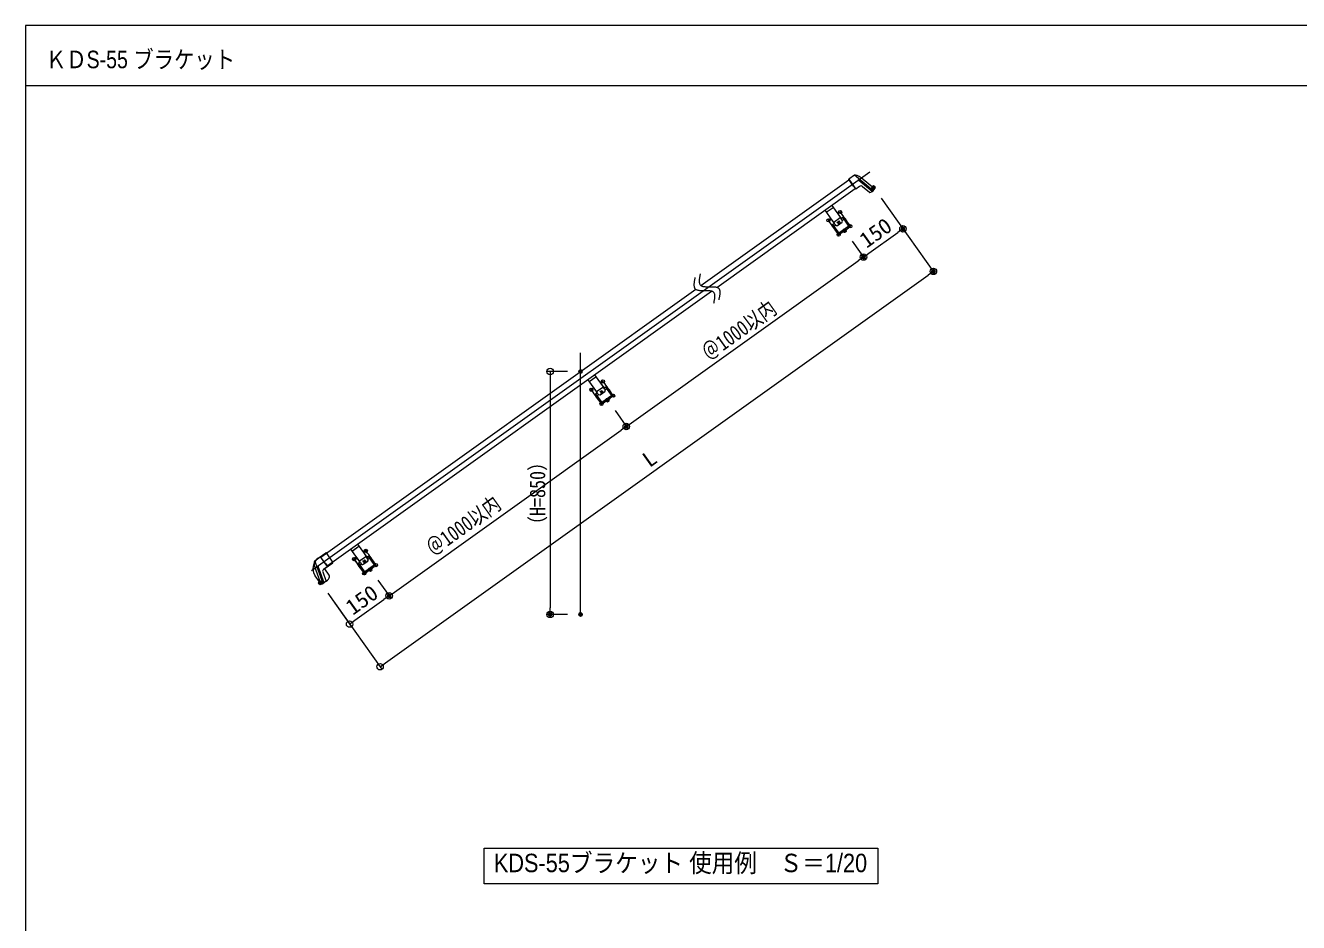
# Model space of a CAD drawing. Units: millimetres, scale not verified. Extents: x -401 to 399, y -277 to 277.
# Drawn here: x -401.1 to -7.9, y 0 to 277 of the extents above; entities that cross this region are included whole.
import ezdxf
from ezdxf.enums import TextEntityAlignment as Align

# ---------------------------------------------------------------- set-up
doc = ezdxf.new("R2010")
doc.units = ezdxf.units.MM
doc.header["$LTSCALE"] = 2
doc.header["$PDMODE"] = 32
doc.header["$PDSIZE"] = 1
doc.layers.add('0-0_moji', color=2, linetype='Continuous')
doc.layers.add('0-9_DEFPOINTS', color=7, linetype='Continuous')
for name, color, linetype, lineweight in [('0-1_zumenwaku', 6, 'Continuous', 9), ('0-2_1', 3, 'Continuous', 9), ('0-5_center', 5, 'Continuous', 9), ('0-6_0', 7, 'Continuous', 9), ('0-8_sunpou', 1, 'Continuous', 9), ('1-1_2', 4, 'Continuous', 9), ('1-2_3', 2, 'Continuous', 9)]:
    doc.layers.add(name, color=color, linetype=linetype, lineweight=lineweight)
doc.styles.add('ＭＳ ゴシック', font='')
doc.styles.add('ＭＳ Ｐゴシック', font='')
doc.styles.get('ＭＳ ゴシック').set_extended_font_data('MS Gothic')
doc.styles.get('ＭＳ Ｐゴシック').set_extended_font_data('MS PGothic')

# ---------------------------------------------------------------- blocks, each defined once
blk = doc.blocks.new('_ORIGIN')
at = {"layer": '0-6_0', "color": 1}
blk.add_line((0, 0), (-2, 0), dxfattribs=at)
blk.add_circle((0, 0), 1, dxfattribs=at)

msp = doc.modelspace()

# ---------------------------------------------------------------- linework, layer by layer
at = {"layer": '0-1_zumenwaku'}
msp.add_line((-401.087, 258.46), (256.913, 258.46), dxfattribs=at)
msp.add_lwpolyline([(-401.087, -277.017), (398.913, -277.017), (398.913, 276.983), (-401.087, 276.983)], close=True, dxfattribs=at)
at = {"layer": '0-2_1'}
for p, q in [((-192.476, 196.676), (-146.762, 229.33)), ((-146.811, 229.399), (-146.793, 229.511)), ((-145.361, 227.368), (-146.811, 229.399)), ((-145.106, 230.715), (-146.793, 229.511)), ((-146.793, 229.511), (-144.624, 226.475)), ((-139.339, 225.967), (-145.106, 230.715)), ((-139.634, 225.757), (-143.733, 229.131)), ((-138.929, 226.569), (-143.005, 229.924)), ((-187.557, 196.09), (-144.822, 226.614)), ((-145.361, 227.369), (-144.736, 226.494)), ((-144.736, 226.494), (-144.624, 226.475)), ((-143.468, 227.302), (-144.624, 226.475)), ((-142.616, 227.272), (-140.412, 225.458)), ((-139.634, 225.757), (-139.339, 225.967)), ((-153.768, 219.31), (-151.652, 220.821)), ((-152.085, 221.427), (-149.198, 217.386)), ((-154.2, 219.916), (-151.314, 215.875)), ((-152.345, 217.3), (-151.38, 215.95)), ((-151.465, 216.258), (-149.512, 217.653)), ((-150.213, 218.823), (-149.248, 217.473)), ((-149.024, 217.142), (-149.373, 217.63)), ((-149.198, 217.386), (-148.71, 217.735)), ((-149.109, 217.45), (-148.702, 217.741)), ((-149.109, 217.45), (-148.908, 217.594)), ((-148.849, 216.8), (-148.315, 217.181)), ((-148.71, 217.735), (-146.804, 215.066)), ((-146.784, 215.055), (-148.702, 217.741)), ((-148.295, 217.171), (-147.978, 217.397)), ((-151.81, 215.52), (-151.404, 215.811)), ((-149.892, 212.835), (-151.81, 215.52)), ((-151.802, 215.526), (-151.314, 215.875)), ((-151.802, 215.526), (-149.896, 212.857)), ((-151.72, 214.724), (-151.404, 214.951)), ((-151.14, 215.631), (-151.488, 216.119)), ((-151.407, 214.973), (-150.873, 215.354)), ((-150.322, 215.232), (-148.912, 216.239)), ((-150.067, 213.079), (-150.059, 213.085)), ((-149.854, 212.948), (-149.925, 212.898)), ((-149.924, 212.879), (-149.915, 212.884)), ((-149.906, 212.957), (-149.884, 212.927)), ((-149.896, 212.857), (-146.804, 215.066)), ((-146.784, 215.055), (-149.892, 212.835)), ((-146.958, 215.299), (-146.966, 215.294)), ((-146.903, 215.056), (-146.833, 215.106)), ((-146.895, 215.107), (-146.873, 215.077)), ((-146.823, 215.093), (-146.815, 215.099)), ((-309.875, 112.821), (-194.104, 195.514)), ((-307.935, 110.105), (-189.184, 194.927)), ((-225.321, 169.115), (-222.434, 165.075)), ((-227.436, 167.604), (-224.55, 163.563)), ((-227.004, 166.999), (-224.888, 168.51)), ((-224.701, 163.947), (-222.748, 165.342)), ((-223.449, 166.512), (-222.484, 165.162)), ((-222.26, 164.83), (-222.609, 165.319)), ((-222.434, 165.075), (-221.946, 165.423)), ((-222.345, 165.139), (-221.938, 165.429)), ((-222.345, 165.139), (-222.144, 165.282)), ((-221.946, 165.423), (-220.04, 162.754)), ((-220.02, 162.744), (-221.938, 165.429)), ((-225.581, 164.989), (-224.616, 163.639)), ((-225.046, 163.209), (-224.64, 163.499)), ((-223.128, 160.524), (-225.046, 163.209)), ((-225.038, 163.215), (-224.55, 163.563)), ((-225.038, 163.215), (-223.132, 160.546)), ((-224.956, 162.413), (-224.64, 162.639)), ((-224.376, 163.319), (-224.724, 163.808)), ((-224.643, 162.661), (-224.109, 163.043)), ((-223.558, 162.921), (-222.148, 163.927)), ((-223.132, 160.546), (-220.04, 162.754)), ((-220.02, 162.744), (-223.128, 160.524)), ((-222.085, 164.488), (-221.551, 164.87)), ((-221.531, 164.86), (-221.214, 165.086)), ((-220.194, 162.988), (-220.202, 162.982)), ((-220.139, 162.745), (-220.069, 162.795)), ((-220.131, 162.796), (-220.109, 162.766)), ((-220.059, 162.782), (-220.051, 162.788)), ((-223.303, 160.768), (-223.295, 160.773)), ((-223.09, 160.637), (-223.161, 160.586)), ((-223.16, 160.567), (-223.151, 160.573)), ((-223.142, 160.645), (-223.12, 160.615)), ((-310.671, 112.497), (-308.323, 114.147)), ((-306.153, 111.283), (-308.141, 114.115)), ((-300.7, 115.293), (-297.813, 111.252)), ((-300.672, 115.293), (-297.786, 111.252)), ((-300.267, 114.687), (-298.151, 116.198)), ((-300.24, 114.687), (-298.124, 116.198)), ((-298.584, 116.804), (-295.698, 112.763)), ((-298.557, 116.804), (-295.67, 112.763)), ((-296.712, 114.2), (-295.748, 112.85)), ((-296.685, 114.2), (-295.72, 112.85)), ((-311.722, 111.704), (-310.036, 112.908)), ((-309.101, 104.709), (-311.722, 111.704)), ((-309.924, 112.89), (-310.036, 112.908)), ((-310.036, 112.908), (-307.868, 109.873)), ((-308.474, 110.859), (-309.924, 112.89)), ((-308.534, 109.453), (-306.185, 111.102)), ((-308.474, 110.86), (-307.849, 109.985)), ((-298.844, 112.677), (-297.88, 111.328)), ((-298.817, 112.677), (-297.852, 111.328)), ((-298.31, 110.897), (-297.903, 111.188)), ((-296.392, 108.212), (-298.31, 110.897)), ((-298.302, 110.903), (-297.813, 111.252)), ((-298.302, 110.903), (-296.395, 108.234)), ((-298.282, 110.897), (-297.876, 111.188)), ((-296.364, 108.212), (-298.282, 110.897)), ((-298.274, 110.903), (-297.786, 111.252)), ((-298.274, 110.903), (-296.368, 108.234)), ((-298.219, 110.102), (-297.903, 110.328)), ((-298.192, 110.102), (-297.876, 110.328)), ((-297.639, 111.008), (-297.988, 111.496)), ((-297.964, 111.636), (-296.012, 113.031)), ((-297.612, 111.008), (-297.96, 111.496)), ((-297.937, 111.636), (-295.984, 113.031)), ((-297.906, 110.35), (-297.372, 110.732)), ((-297.879, 110.35), (-297.345, 110.732)), ((-296.821, 110.609), (-295.411, 111.616)), ((-296.794, 110.609), (-295.384, 111.616)), ((-296.395, 108.234), (-293.303, 110.443)), ((-293.283, 110.432), (-296.392, 108.212)), ((-296.368, 108.234), (-293.276, 110.443)), ((-293.256, 110.432), (-296.364, 108.212)), ((-295.523, 112.519), (-295.872, 113.007)), ((-295.496, 112.519), (-295.845, 113.007)), ((-295.698, 112.763), (-295.209, 113.112)), ((-295.67, 112.763), (-295.182, 113.112)), ((-295.608, 112.827), (-295.201, 113.118)), ((-295.608, 112.827), (-295.407, 112.971)), ((-295.581, 112.827), (-295.174, 113.118)), ((-295.581, 112.827), (-295.38, 112.971)), ((-295.349, 112.177), (-294.814, 112.559)), ((-295.321, 112.177), (-294.787, 112.559)), ((-295.209, 113.112), (-293.303, 110.443)), ((-293.283, 110.432), (-295.201, 113.118)), ((-295.182, 113.112), (-293.276, 110.443)), ((-293.256, 110.432), (-295.174, 113.118)), ((-294.794, 112.548), (-294.478, 112.774)), ((-294.767, 112.548), (-294.451, 112.774)), ((-293.458, 110.677), (-293.466, 110.671)), ((-293.43, 110.677), (-293.438, 110.671)), ((-293.402, 110.433), (-293.332, 110.484)), ((-293.394, 110.484), (-293.373, 110.454)), ((-293.375, 110.433), (-293.305, 110.484)), ((-293.367, 110.484), (-293.345, 110.454)), ((-293.323, 110.47), (-293.314, 110.476)), ((-293.295, 110.47), (-293.287, 110.476)), ((-309.803, 104.516), (-311.655, 109.46)), ((-310.3, 105.147), (-311.627, 107.037)), ((-308.806, 104.919), (-310.669, 109.891)), ((-309.273, 108.232), (-308.272, 105.559)), ((-309.024, 109.047), (-307.868, 109.873)), ((-307.255, 107.284), (-308.582, 109.174)), ((-307.849, 109.985), (-307.868, 109.873)), ((-296.566, 108.456), (-296.558, 108.462)), ((-296.539, 108.456), (-296.531, 108.462)), ((-296.354, 108.325), (-296.424, 108.275)), ((-296.423, 108.256), (-296.415, 108.262)), ((-296.405, 108.334), (-296.384, 108.304)), ((-296.326, 108.325), (-296.397, 108.275)), ((-296.396, 108.256), (-296.387, 108.262)), ((-296.378, 108.334), (-296.356, 108.304)), ((-308.806, 104.919), (-309.101, 104.709))]:
    msp.add_line(p, q, dxfattribs=at)
for centre in [(-150.326, 216.212), (-150.082, 216.386), (-149.838, 216.561), (-149.663, 216.317), (-150.152, 215.968), (-149.977, 215.724), (-149.907, 216.142), (-149.733, 215.898), (-149.489, 216.072), (-223.562, 163.901), (-223.388, 163.656), (-223.318, 164.075), (-223.213, 163.412), (-223.143, 163.831), (-223.074, 164.249), (-222.969, 163.587), (-222.899, 164.005), (-222.725, 163.761), (-296.825, 111.589), (-296.798, 111.589), (-296.651, 111.345), (-296.624, 111.345), (-296.581, 111.763), (-296.554, 111.763), (-296.477, 111.101), (-296.449, 111.101), (-296.407, 111.519), (-296.379, 111.519), (-296.337, 111.938), (-296.31, 111.938), (-296.232, 111.275), (-296.205, 111.275), (-296.163, 111.694), (-296.135, 111.694), (-295.988, 111.45), (-295.961, 111.45)]:
    msp.add_circle(centre, 0.05, dxfattribs=at)
for centre, radius, start, end in [((-143.924, 228.899), 0.3, 50.53768, 125.53768), ((-143.061, 226.732), 0.7, 50.53768, 125.53768), ((-140.362, 225.52), 0.08, 230.53768, 268.03768), ((-140.667, 227.14), 1.727, 280.08802, 306.73974), ((-140.038, 227), 1.247, 304.07946, 335.05143), ((-138.98, 226.507), 0.08, 334.44684, 50.53768), ((-152.703, 216.755), 0.3, 130.13301, 211.69977), ((-121.903, 235.776), 36.5, 211.69977, 219.37558), ((-137.266, 198.444), 24.25, 128.61068, 130.13301), ((-152.426, 217.242), 0.1, 35.53768, 128.8848), ((-151.407, 216.177), 0.1, 125.53768, 215.53768), ((-137.266, 198.444), 24.25, 120.94235, 122.46468), ((-150.131, 218.881), 0.1, 122.19055, 215.53768), ((-149.58, 218.985), 0.3, 39.37558, 120.94235), ((-149.454, 217.572), 0.1, 35.53768, 125.53768), ((-177.563, 196.02), 36.5, 31.69977, 39.37558), ((-149.167, 217.531), 0.1, 215.53768, 305.53768), ((-150.082, 216.386), 1.3, 5.53768, 35.53768), ((-149.087, 216.483), 0.3, 305.53768, 5.53768), ((-151.462, 215.892), 0.1, 305.53768, 35.53768), ((-150.082, 216.386), 1.3, 215.53768, 245.53768), ((-150.496, 215.476), 0.3, 245.53768, 305.53768), ((-149.886, 212.811), 0.3, 219.37558, 300.94235), ((-149.896, 212.857), 0.1, 35.53768, 125.53768), ((-162.201, 233.353), 24.25, 300.94235, 310.13301), ((-146.804, 215.066), 0.1, 125.53768, 215.53768), ((-146.763, 215.042), 0.3, 310.13301, 31.69977), ((-210.502, 146.132), 24.25, 120.94235, 122.46468), ((-223.367, 166.57), 0.1, 122.19055, 215.53768), ((-222.816, 166.674), 0.3, 39.37558, 120.94235), ((-222.69, 165.261), 0.1, 35.53768, 125.53768), ((-250.799, 143.708), 36.5, 31.69977, 39.37558), ((-222.403, 165.22), 0.1, 215.53768, 305.53768), ((-225.939, 164.443), 0.3, 130.13301, 211.69977), ((-195.139, 183.465), 36.5, 211.69977, 219.37558), ((-210.502, 146.132), 24.25, 128.61068, 130.13301), ((-225.662, 164.931), 0.1, 35.53768, 128.8848), ((-224.643, 163.866), 0.1, 125.53768, 215.53768), ((-224.698, 163.581), 0.1, 305.53768, 35.53768), ((-223.318, 164.075), 1.3, 215.53768, 245.53768), ((-223.732, 163.165), 0.3, 245.53768, 305.53768), ((-235.437, 181.041), 24.25, 300.94235, 310.13301), ((-223.318, 164.075), 1.3, 5.53768, 35.53768), ((-222.323, 164.171), 0.3, 305.53768, 5.53768), ((-220.04, 162.754), 0.1, 125.53768, 215.53768), ((-219.999, 162.73), 0.3, 310.13301, 31.69977), ((-223.122, 160.5), 0.3, 219.37558, 300.94235), ((-223.132, 160.546), 0.1, 35.53768, 125.53768), ((-308.248, 114.04), 0.13, 35.07536, 125.07536), ((-283.765, 93.821), 24.25, 120.94235, 122.46468), ((-283.738, 93.821), 24.25, 120.94235, 122.46468), ((-296.63, 114.258), 0.1, 122.19055, 215.53768), ((-296.603, 114.258), 0.1, 122.19055, 215.53768), ((-296.079, 114.362), 0.3, 39.37558, 120.94235), ((-296.052, 114.362), 0.3, 39.37558, 120.94235), ((-324.062, 91.397), 36.5, 31.69977, 39.37558), ((-324.035, 91.397), 36.5, 31.69977, 39.37558), ((-308.419, 109.289), 3.92, 125.07536, 215.07536), ((-310.388, 109.996), 0.3, 125.53768, 200.53768), ((-306.26, 111.208), 0.13, 305.07536, 35.07536), ((-299.202, 112.132), 0.3, 130.13301, 211.69977), ((-299.175, 112.132), 0.3, 130.13301, 211.69977), ((-268.403, 131.154), 36.5, 211.69977, 219.37558), ((-268.375, 131.154), 36.5, 211.69977, 219.37558), ((-283.765, 93.821), 24.25, 128.61068, 130.13301), ((-283.738, 93.821), 24.25, 128.61068, 130.13301), ((-298.925, 112.619), 0.1, 35.53768, 128.8848), ((-298.898, 112.619), 0.1, 35.53768, 128.8848), ((-297.906, 111.554), 0.1, 125.53768, 215.53768), ((-297.879, 111.554), 0.1, 125.53768, 215.53768), ((-297.961, 111.269), 0.1, 305.53768, 35.53768), ((-297.934, 111.269), 0.1, 305.53768, 35.53768), ((-296.581, 111.763), 1.3, 215.53768, 245.53768), ((-296.554, 111.763), 1.3, 215.53768, 245.53768), ((-296.995, 110.853), 0.3, 245.53768, 305.53768), ((-296.968, 110.853), 0.3, 245.53768, 305.53768), ((-308.7, 128.73), 24.25, 300.94235, 310.13301), ((-308.673, 128.73), 24.25, 300.94235, 310.13301), ((-295.953, 112.949), 0.1, 35.53768, 125.53768), ((-295.926, 112.949), 0.1, 35.53768, 125.53768), ((-295.666, 112.908), 0.1, 215.53768, 305.53768), ((-295.639, 112.908), 0.1, 215.53768, 305.53768), ((-296.581, 111.763), 1.3, 5.53768, 35.53768), ((-296.554, 111.763), 1.3, 5.53768, 35.53768), ((-295.586, 111.86), 0.3, 305.53768, 5.53768), ((-295.559, 111.86), 0.3, 305.53768, 5.53768), ((-293.303, 110.443), 0.1, 125.53768, 215.53768), ((-293.276, 110.443), 0.1, 125.53768, 215.53768), ((-293.263, 110.419), 0.3, 310.13301, 31.69977), ((-293.235, 110.419), 0.3, 310.13301, 31.69977), ((-308.617, 108.477), 0.7, 125.53768, 200.53768), ((-308.419, 109.289), 0.2, 125.07536, 215.07536), ((-296.385, 108.188), 0.3, 219.37558, 300.94235), ((-296.358, 108.188), 0.3, 219.37558, 300.94235), ((-296.395, 108.234), 0.1, 35.53768, 125.53768), ((-296.368, 108.234), 0.1, 35.53768, 125.53768), ((-309.728, 104.544), 0.08, 200.53768, 276.62851), ((-309.851, 105.705), 1.247, 276.02392, 306.99589), ((-309.78, 106.345), 1.727, 304.33562, 330.98733), ((-308.347, 105.531), 0.08, 343.03768, 20.53768)]:
    msp.add_arc(centre, radius, start, end, dxfattribs=at)
for centre, major_axis, ratio, start_param, end_param in [((-143.308, 228.907), (-1.851, 1.762), 0.376894, 4.901987, 6.210984), ((-310.595, 109.417), (-1.067, 2.322), 0.376894, 0.0722013, 1.3811983), ((-308.778, 106.216), (-1.522, -1.069), 0.540985, 0, 3.1415927)]:
    msp.add_ellipse(centre, major_axis=major_axis, ratio=ratio, start_param=start_param, end_param=end_param, dxfattribs=at)
for p in [(-153.093, 216.816), (-149.954, 212.422), (-146.374, 214.98), (-222.748, 167.063), (-226.329, 164.505), (-219.61, 162.668), (-223.19, 160.111), (-296.012, 114.751), (-295.984, 114.751), (-299.592, 112.194), (-299.565, 112.194), (-292.873, 110.357), (-292.846, 110.357)]:
    msp.add_point(p, dxfattribs=at)
at = {"layer": '0-5_center'}
for p, q in [((-312.791, 108.648), (-140.347, 231.823)), ((-229.646, 95.127), (-229.646, 175.867))]:
    msp.add_line(p, q, dxfattribs=at)
at = {"layer": '0-6_0', "color": 5}
for p in [(-149.512, 219.374), (-296.453, 107.799), (-296.426, 107.799)]:
    msp.add_point(p, dxfattribs=at)
at = {"layer": '0-8_sunpou'}
for p, q in [((-136.869, 223.695), (-120.109, 200.231)), ((-136.869, 223.695), (-129.506, 213.387)), ((-140.666, 206.645), (-131.715, 213.038)), ((-145.781, 210.365), (-141.712, 204.669)), ((-145.781, 210.365), (-141.712, 204.669)), ((-213.902, 154.333), (-143.921, 204.32)), ((-289.947, 80.147), (-122.318, 199.882)), ((-233.646, 170.127), (-240.043, 170.127)), ((-239.043, 168.127), (-239.043, 97.127)), ((-219.017, 158.053), (-214.948, 152.357)), ((-219.017, 158.053), (-214.948, 152.357)), ((-287.138, 102.022), (-217.157, 152.008)), ((-292.253, 105.742), (-288.184, 100.046)), ((-292.253, 105.742), (-288.184, 100.046)), ((-307.753, 101.635), (-290.993, 78.171)), ((-307.753, 101.635), (-300.39, 91.327)), ((-299.344, 93.303), (-290.393, 99.697)), ((-233.646, 95.127), (-240.043, 95.127))]:
    msp.add_line(p, q, dxfattribs=at)
at = {"layer": '0-9_DEFPOINTS'}
for p in [(-139.194, 226.95), (-139.194, 226.95), (-148.106, 213.62), (-148.106, 213.62), (-130.087, 214.201), (-142.293, 205.482), (-120.69, 201.045), (-229.646, 170.127), (-221.342, 161.308), (-221.342, 161.308), (-215.529, 153.171), (-294.578, 108.997), (-294.578, 108.997), (-310.078, 104.89), (-310.078, 104.89), (-288.765, 100.859), (-239.043, 95.127), (-229.646, 95.127)]:
    msp.add_point(p, dxfattribs=at)
at = {"layer": '1-1_2'}
for points in [[(-194.316, 199.172), (-194.361, 198.948), (-194.405, 198.724), (-194.447, 198.502), (-194.487, 198.281), (-194.524, 198.063), (-194.558, 197.849), (-194.586, 197.639), (-194.609, 197.433), (-194.626, 197.233), (-194.636, 197.038), (-194.638, 196.851), (-194.632, 196.67), (-194.617, 196.498), (-194.591, 196.335), (-194.555, 196.181), (-194.507, 196.036), (-194.446, 195.903), (-194.373, 195.781), (-194.285, 195.671), (-194.183, 195.574), (-194.067, 195.489), (-193.936, 195.416), (-193.794, 195.355), (-193.639, 195.303), (-193.474, 195.26), (-193.299, 195.226), (-193.115, 195.199), (-192.924, 195.179), (-192.726, 195.165), (-192.522, 195.156), (-192.313, 195.152), (-192.1, 195.15), (-191.884, 195.151), (-191.667, 195.154), (-191.448, 195.158), (-191.23, 195.162), (-191.012, 195.164), (-190.796, 195.166), (-190.584, 195.164)], [(-192.688, 200.335), (-192.733, 200.11), (-192.777, 199.887), (-192.82, 199.664), (-192.86, 199.444), (-192.897, 199.226), (-192.93, 199.011), (-192.959, 198.801), (-192.982, 198.595), (-192.999, 198.395), (-193.009, 198.201), (-193.011, 198.013), (-193.005, 197.833), (-192.989, 197.661), (-192.964, 197.497), (-192.927, 197.343), (-192.879, 197.199), (-192.819, 197.066), (-192.745, 196.944), (-192.658, 196.834), (-192.556, 196.736), (-192.439, 196.652), (-192.309, 196.579), (-192.166, 196.517), (-192.012, 196.465), (-191.846, 196.423), (-191.672, 196.388), (-191.488, 196.362), (-191.296, 196.342), (-191.098, 196.328), (-190.894, 196.319), (-190.685, 196.314), (-190.473, 196.313), (-190.257, 196.314), (-190.039, 196.317), (-189.821, 196.32), (-189.602, 196.324), (-189.385, 196.327), (-189.169, 196.328), (-188.956, 196.327)], [(-190.584, 195.164), (-190.375, 195.159), (-190.171, 195.15), (-189.973, 195.136), (-189.781, 195.116), (-189.598, 195.09), (-189.423, 195.056), (-189.257, 195.013), (-189.103, 194.961), (-188.96, 194.899), (-188.83, 194.826), (-188.713, 194.742), (-188.611, 194.645), (-188.524, 194.535), (-188.45, 194.413), (-188.39, 194.279), (-188.342, 194.135), (-188.305, 193.981), (-188.28, 193.818), (-188.264, 193.645), (-188.258, 193.465), (-188.26, 193.278), (-188.27, 193.083), (-188.287, 192.883), (-188.31, 192.677), (-188.339, 192.467), (-188.372, 192.252), (-188.409, 192.035), (-188.449, 191.814), (-188.492, 191.592), (-188.536, 191.368), (-188.581, 191.144)], [(-188.956, 196.327), (-188.747, 196.322), (-188.543, 196.313), (-188.345, 196.299), (-188.154, 196.279), (-187.97, 196.252), (-187.795, 196.218), (-187.63, 196.176), (-187.476, 196.124), (-187.333, 196.062), (-187.202, 195.989), (-187.086, 195.904), (-186.984, 195.807), (-186.896, 195.697), (-186.823, 195.575), (-186.762, 195.442), (-186.714, 195.298), (-186.678, 195.144), (-186.652, 194.98), (-186.637, 194.808), (-186.631, 194.628), (-186.633, 194.44), (-186.643, 194.246), (-186.66, 194.045), (-186.683, 193.84), (-186.712, 193.629), (-186.745, 193.415), (-186.782, 193.197), (-186.822, 192.977), (-186.865, 192.754), (-186.909, 192.53), (-186.953, 192.306), (-186.953, 192.306)]]:
    msp.add_lwpolyline(points, dxfattribs=at)
at = {"layer": '1-2_3'}
msp.add_lwpolyline([(-259.442, 22.9), (-137.848, 22.9), (-137.848, 11.972), (-259.442, 11.972)], close=True, dxfattribs=at)

# ---------------------------------------------------------------- block references
at = {"layer": '0-8_sunpou'}
for p, rotation in [((-130.087, 214.201), 35.53768), ((-142.293, 205.482), 35.53768), ((-142.293, 205.482), 215.53768), ((-120.69, 201.045), 35.53768), ((-239.043, 170.127), 90), ((-215.529, 153.171), 35.53768), ((-215.529, 153.171), 215.53768), ((-288.765, 100.859), 35.53768), ((-288.765, 100.859), 215.53768), ((-239.043, 95.127), 270), ((-300.971, 92.141), 215.53768), ((-291.574, 78.985), 215.53768)]:
    msp.add_blockref('_ORIGIN', p, dxfattribs=dict(at, rotation=rotation))

# ---------------------------------------------------------------- texts
at = {"layer": '0-0_moji', "style": 'ＭＳ Ｐゴシック', "width": 0.85}
msp.add_text('ＫＤS-55 ブラケット', height=5.423, dxfattribs=at).set_placement((-394.781, 262.144), align=Align.BOTTOM_LEFT)
at = {"layer": '0-6_0', "color": 4, "style": 'ＭＳ Ｐゴシック', "width": 0.9}
msp.add_text('KDS-55ブラケット 使用例\u3000Ｓ＝1/20', height=5.694, dxfattribs=at).set_placement((-256.429, 13.823), align=Align.BOTTOM_LEFT)
at = {"layer": '0-8_sunpou', "color": 2, "style": 'ＭＳ ゴシック'}
for s, height, rotation, width, p in [('150', 4.809, 35.538, 1.05, (-140.506, 206.851)), ('＠1000以内', 4.809, 35.538, 0.8, (-189.135, 172.116)), ('L', 4.809, 35.538, 1.05, (-207.532, 139.107)), ('（H=850）', 4.811, 90, 0.85, (-239.117, 119.94)), ('＠1000以内', 4.809, 35.538, 0.8, (-274.262, 111.774)), ('150', 4.809, 35.538, 1.05, (-299.184, 93.509))]:
    msp.add_text(s, height=height, rotation=rotation, dxfattribs=dict(at, width=width)).set_placement(p, align=Align.BOTTOM_LEFT)

doc.saveas('drawing.dxf')
